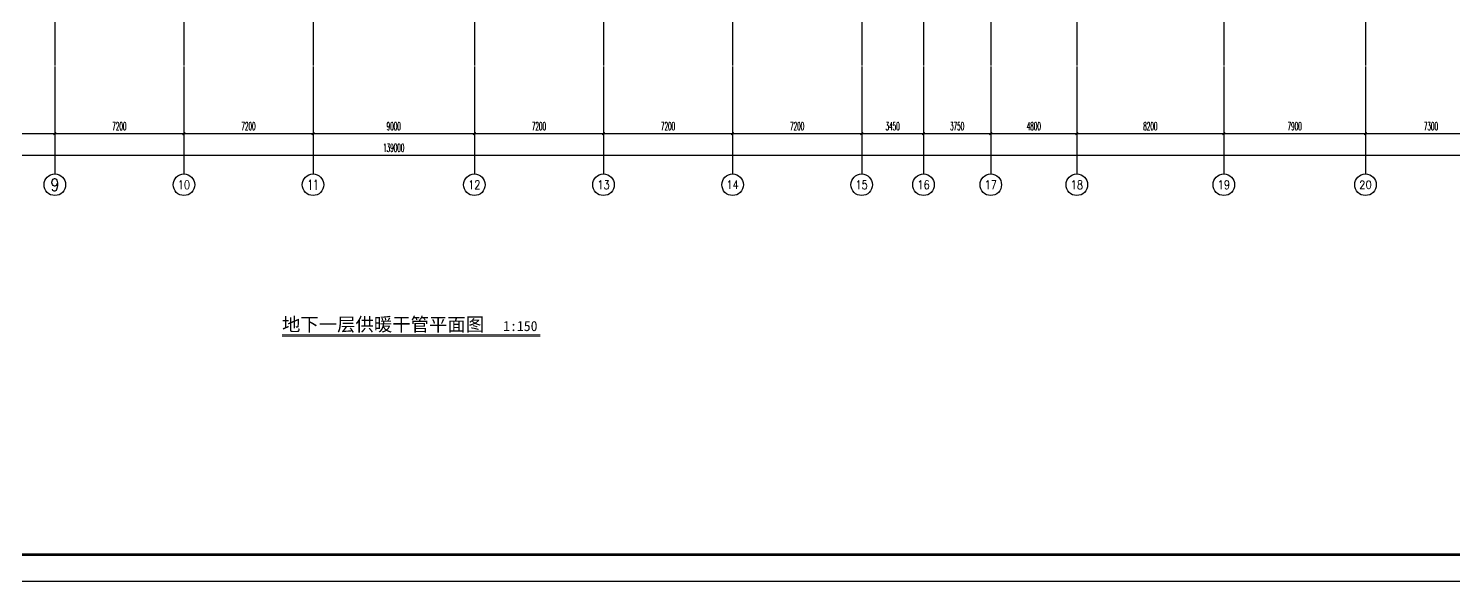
# Model space of a CAD drawing. Extents: x -888467 to -675969, y -675351 to -419232.
# Drawn here: x -818960 to -739482, y -675351 to -644524 of the extents above; entities that cross this region are included whole.
import ezdxf
from ezdxf.enums import TextEntityAlignment as Align

# ---------------------------------------------------------------- set-up
doc = ezdxf.new("R2010")
doc.units = 0
doc.header["$LTSCALE"] = 1000
doc.layers.get('0').update_dxf_attribs({"linetype": 'CONTINUOUS'})
doc.layers.get('Defpoints').update_dxf_attribs({"linetype": 'CONTINUOUS'})
for name, color, linetype in [('3-建筑', 7, 'CONTINUOUS'), ('AXIS_TEXT', 7, 'CONTINUOUS'), ('BTTK', 7, 'CONTINUOUS'), ('DIM_SYMB', 3, 'CONTINUOUS'), ('DOTE', 252, 'CONTINUOUS'), ('PUB_TITLE', 7, 'CONTINUOUS'), ('改过图层标记', 3, 'CONTINUOUS')]:
    doc.layers.add(name, color=color, linetype=linetype)
doc.styles.add('_TCH_AXIS', font='COMPLEX', dxfattribs={"bigfont": 'GBCBIG'})
doc.styles.add('_TCH_DIM_T3', font='simplex.shx', dxfattribs={"width": 0.423529, "bigfont": 'gbcbig.shx'})
doc.styles.add('COMPLEX', font='COMPLEX')
doc.styles.add('HZ(TK)', font='geniso.shx', dxfattribs={"width": 0.9, "bigfont": 'hztxt.shx'})
doc.styles.add('黑体', font='', dxfattribs={"width": 0.8})
doc.styles.get('黑体').set_extended_font_data('SimHei')
doc.dimstyles.new('_TCH_ARCH&&150', dxfattribs={"dimtxt": 446.25, "dimasz": 150, "dimexe": 375, "dimexo": 450, "dimgap": 189.375, "dimtad": 1, "dimdec": 0, "dimzin": 0, "dimdsep": 46, "dimtxsty": '_TCH_DIM_T3', "dimblk": 'ARCHTICK', "dimcen": 0.09, "dimclrt": 7, "dimazin": 2, "dimtfac": 1, "dimtdec": 0, "dimtix": 1, "dimtmove": 2, "dimatfit": 3, "dimfxl": 1, "dimtolj": 1, "dimtzin": 0, "dimarcsym": 0})

# ---------------------------------------------------------------- blocks, each defined once
blk = doc.blocks.new('vhtemplate_2019年新竖式图框_A1_1_2', base_point=(-420.5, 0))
at = {"layer": 'PUB_TITLE', "color": 7}
blk.add_lwpolyline([(-420.5, 594), (841, 594), (841, 0), (-420.5, 0)], close=True, dxfattribs=at)
at = {"layer": 'PUB_TITLE', "const_width": 1}
blk.add_lwpolyline([(-395.5, 10), (831, 10), (831, 584), (-395.5, 584)], close=True, dxfattribs=at)
at = {"layer": 'BTTK', "color": 4, "style": 'HZ(TK)', "width": 0.9}
for tag, p in [('合作单位', (796, 511.5)), ('建设单位', (796, 209.5)), ('工程名称', (796, 176.5)), ('子项名称', (806, 160)), ('图纸名称', (796, 141))]:
    blk.add_attdef(tag, text='', height=3.5, dxfattribs=at).set_placement(p, align=Align.MIDDLE_CENTER)
for tag, p in [('注册证书号', (808.5, 279)), ('注册印章号', (808.5, 271)), ('设计号', (806, 193)), ('图别', (789.75, 34)), ('图号', (822.25, 34)), ('版本号', (789.75, 26)), ('日期', (822.25, 26))]:
    blk.add_attdef(tag, text='', height=3.5, dxfattribs=at).set_placement(p, align=Align.MIDDLE)
blk = doc.blocks.new('_ArchTick')
at = {"color": 0, "linetype": 'ByBlock', "const_width": 0.4}
blk.add_lwpolyline([(-0.5, -0.5), (0.5, 0.5)], dxfattribs=at)
blk = doc.blocks.new('*D148')
at = {"layer": '3-建筑', "color": 0, "lineweight": -2, "transparency": 16777216}
for p, q in [((-824690, -647085), (-824690, -650760)), ((-817490, -647085), (-817490, -650760)), ((-824690, -650385), (-817490, -650385))]:
    blk.add_line(p, q, dxfattribs=at)
at = {"layer": 'Defpoints', "color": 0, "transparency": 16777216}
for p in [(-824690, -646635), (-817490, -646635), (-817490, -650385)]:
    blk.add_point(p, dxfattribs=at)
at = {"layer": '3-建筑', "color": 0, "lineweight": -2, "transparency": 16777216, "xscale": 150, "yscale": 150, "zscale": 150, "rotation": 180}
blk.add_blockref('_ArchTick', (-824690, -650385), dxfattribs=at)
at = {"layer": '3-建筑', "color": 0, "lineweight": -2, "transparency": 16777216, "xscale": 150, "yscale": 150, "zscale": 150}
blk.add_blockref('_ArchTick', (-817490, -650385), dxfattribs=at)
at = {"layer": '3-建筑', "color": 7, "transparency": 16777216, "insert": (-821090, -649972), "char_height": 446.2, "attachment_point": 5, "style": '_TCH_DIM_T3'}
blk.add_mtext('\\A1;7200', dxfattribs=at)
blk = doc.blocks.new('*D149')
at = {"layer": '3-建筑', "color": 0, "lineweight": -2, "transparency": 16777216}
for p, q in [((-817490, -647085), (-817490, -650760)), ((-810290, -647085), (-810290, -650760)), ((-817490, -650385), (-810290, -650385))]:
    blk.add_line(p, q, dxfattribs=at)
at = {"layer": 'Defpoints', "color": 0, "transparency": 16777216}
for p in [(-817490, -646635), (-810290, -646635), (-810290, -650385)]:
    blk.add_point(p, dxfattribs=at)
at = {"layer": '3-建筑', "color": 0, "lineweight": -2, "transparency": 16777216, "xscale": 150, "yscale": 150, "zscale": 150, "rotation": 180}
blk.add_blockref('_ArchTick', (-817490, -650385), dxfattribs=at)
at = {"layer": '3-建筑', "color": 0, "lineweight": -2, "transparency": 16777216, "xscale": 150, "yscale": 150, "zscale": 150}
blk.add_blockref('_ArchTick', (-810290, -650385), dxfattribs=at)
at = {"layer": '3-建筑', "color": 7, "transparency": 16777216, "insert": (-813890, -649972), "char_height": 446.2, "attachment_point": 5, "style": '_TCH_DIM_T3'}
blk.add_mtext('\\A1;7200', dxfattribs=at)
blk = doc.blocks.new('*D150')
at = {"layer": '3-建筑', "color": 0, "lineweight": -2, "transparency": 16777216}
for p, q in [((-810290, -647085), (-810290, -650760)), ((-803090, -647085), (-803090, -650760)), ((-810290, -650385), (-803090, -650385))]:
    blk.add_line(p, q, dxfattribs=at)
at = {"layer": 'Defpoints', "color": 0, "transparency": 16777216}
for p in [(-810290, -646635), (-803090, -646635), (-803090, -650385)]:
    blk.add_point(p, dxfattribs=at)
at = {"layer": '3-建筑', "color": 0, "lineweight": -2, "transparency": 16777216, "xscale": 150, "yscale": 150, "zscale": 150, "rotation": 180}
blk.add_blockref('_ArchTick', (-810290, -650385), dxfattribs=at)
at = {"layer": '3-建筑', "color": 0, "lineweight": -2, "transparency": 16777216, "xscale": 150, "yscale": 150, "zscale": 150}
blk.add_blockref('_ArchTick', (-803090, -650385), dxfattribs=at)
at = {"layer": '3-建筑', "color": 7, "transparency": 16777216, "insert": (-806690, -649972), "char_height": 446.2, "attachment_point": 5, "style": '_TCH_DIM_T3'}
blk.add_mtext('\\A1;7200', dxfattribs=at)
blk = doc.blocks.new('*D151')
at = {"layer": '3-建筑', "color": 0, "lineweight": -2, "transparency": 16777216}
for p, q in [((-803090, -647085), (-803090, -650760)), ((-794090, -647085), (-794090, -650760)), ((-803090, -650385), (-794090, -650385))]:
    blk.add_line(p, q, dxfattribs=at)
at = {"layer": 'Defpoints', "color": 0, "transparency": 16777216}
for p in [(-803090, -646635), (-794090, -646635), (-794090, -650385)]:
    blk.add_point(p, dxfattribs=at)
at = {"layer": '3-建筑', "color": 0, "lineweight": -2, "transparency": 16777216, "xscale": 150, "yscale": 150, "zscale": 150, "rotation": 180}
blk.add_blockref('_ArchTick', (-803090, -650385), dxfattribs=at)
at = {"layer": '3-建筑', "color": 0, "lineweight": -2, "transparency": 16777216, "xscale": 150, "yscale": 150, "zscale": 150}
blk.add_blockref('_ArchTick', (-794090, -650385), dxfattribs=at)
at = {"layer": '3-建筑', "color": 7, "transparency": 16777216, "insert": (-798590, -649972), "char_height": 446.2, "attachment_point": 5, "style": '_TCH_DIM_T3'}
blk.add_mtext('\\A1;9000', dxfattribs=at)
blk = doc.blocks.new('*D152')
at = {"layer": '3-建筑', "color": 0, "lineweight": -2, "transparency": 16777216}
for p, q in [((-794090, -647085), (-794090, -650760)), ((-786890, -647085), (-786890, -650760)), ((-794090, -650385), (-786890, -650385))]:
    blk.add_line(p, q, dxfattribs=at)
at = {"layer": 'Defpoints', "color": 0, "transparency": 16777216}
for p in [(-794090, -646635), (-786890, -646635), (-786890, -650385)]:
    blk.add_point(p, dxfattribs=at)
at = {"layer": '3-建筑', "color": 0, "lineweight": -2, "transparency": 16777216, "xscale": 150, "yscale": 150, "zscale": 150, "rotation": 180}
blk.add_blockref('_ArchTick', (-794090, -650385), dxfattribs=at)
at = {"layer": '3-建筑', "color": 0, "lineweight": -2, "transparency": 16777216, "xscale": 150, "yscale": 150, "zscale": 150}
blk.add_blockref('_ArchTick', (-786890, -650385), dxfattribs=at)
at = {"layer": '3-建筑', "color": 7, "transparency": 16777216, "insert": (-790490, -649972), "char_height": 446.2, "attachment_point": 5, "style": '_TCH_DIM_T3'}
blk.add_mtext('\\A1;7200', dxfattribs=at)
blk = doc.blocks.new('*D153')
at = {"layer": '3-建筑', "color": 0, "lineweight": -2, "transparency": 16777216}
for p, q in [((-786890, -647085), (-786890, -650760)), ((-779690, -647085), (-779690, -650760)), ((-786890, -650385), (-779690, -650385))]:
    blk.add_line(p, q, dxfattribs=at)
at = {"layer": 'Defpoints', "color": 0, "transparency": 16777216}
for p in [(-786890, -646635), (-779690, -646635), (-779690, -650385)]:
    blk.add_point(p, dxfattribs=at)
at = {"layer": '3-建筑', "color": 0, "lineweight": -2, "transparency": 16777216, "xscale": 150, "yscale": 150, "zscale": 150, "rotation": 180}
blk.add_blockref('_ArchTick', (-786890, -650385), dxfattribs=at)
at = {"layer": '3-建筑', "color": 0, "lineweight": -2, "transparency": 16777216, "xscale": 150, "yscale": 150, "zscale": 150}
blk.add_blockref('_ArchTick', (-779690, -650385), dxfattribs=at)
at = {"layer": '3-建筑', "color": 7, "transparency": 16777216, "insert": (-783290, -649972), "char_height": 446.2, "attachment_point": 5, "style": '_TCH_DIM_T3'}
blk.add_mtext('\\A1;7200', dxfattribs=at)
blk = doc.blocks.new('*D154')
at = {"layer": '3-建筑', "color": 0, "lineweight": -2, "transparency": 16777216}
for p, q in [((-779690, -647085), (-779690, -650760)), ((-772490, -647085), (-772490, -650760)), ((-779690, -650385), (-772490, -650385))]:
    blk.add_line(p, q, dxfattribs=at)
at = {"layer": 'Defpoints', "color": 0, "transparency": 16777216}
for p in [(-779690, -646635), (-772490, -646635), (-772490, -650385)]:
    blk.add_point(p, dxfattribs=at)
at = {"layer": '3-建筑', "color": 0, "lineweight": -2, "transparency": 16777216, "xscale": 150, "yscale": 150, "zscale": 150, "rotation": 180}
blk.add_blockref('_ArchTick', (-779690, -650385), dxfattribs=at)
at = {"layer": '3-建筑', "color": 0, "lineweight": -2, "transparency": 16777216, "xscale": 150, "yscale": 150, "zscale": 150}
blk.add_blockref('_ArchTick', (-772490, -650385), dxfattribs=at)
at = {"layer": '3-建筑', "color": 7, "transparency": 16777216, "insert": (-776090, -649972), "char_height": 446.2, "attachment_point": 5, "style": '_TCH_DIM_T3'}
blk.add_mtext('\\A1;7200', dxfattribs=at)
blk = doc.blocks.new('*D155')
at = {"layer": '3-建筑', "color": 0, "lineweight": -2, "transparency": 16777216}
for p, q in [((-772490, -647085), (-772490, -650760)), ((-769040, -647085), (-769040, -650760)), ((-772490, -650385), (-769040, -650385))]:
    blk.add_line(p, q, dxfattribs=at)
at = {"layer": 'Defpoints', "color": 0, "transparency": 16777216}
for p in [(-772490, -646635), (-769040, -646635), (-769040, -650385)]:
    blk.add_point(p, dxfattribs=at)
at = {"layer": '3-建筑', "color": 0, "lineweight": -2, "transparency": 16777216, "xscale": 150, "yscale": 150, "zscale": 150, "rotation": 180}
blk.add_blockref('_ArchTick', (-772490, -650385), dxfattribs=at)
at = {"layer": '3-建筑', "color": 0, "lineweight": -2, "transparency": 16777216, "xscale": 150, "yscale": 150, "zscale": 150}
blk.add_blockref('_ArchTick', (-769040, -650385), dxfattribs=at)
at = {"layer": '3-建筑', "color": 7, "transparency": 16777216, "insert": (-770765, -649972), "char_height": 446.2, "attachment_point": 5, "style": '_TCH_DIM_T3'}
blk.add_mtext('\\A1;3450', dxfattribs=at)
blk = doc.blocks.new('*D156')
at = {"layer": '3-建筑', "color": 0, "lineweight": -2, "transparency": 16777216}
for p, q in [((-769040, -647085), (-769040, -650760)), ((-765290, -647085), (-765290, -650760)), ((-769040, -650385), (-765290, -650385))]:
    blk.add_line(p, q, dxfattribs=at)
at = {"layer": 'Defpoints', "color": 0, "transparency": 16777216}
for p in [(-769040, -646635), (-765290, -646635), (-765290, -650385)]:
    blk.add_point(p, dxfattribs=at)
at = {"layer": '3-建筑', "color": 0, "lineweight": -2, "transparency": 16777216, "xscale": 150, "yscale": 150, "zscale": 150, "rotation": 180}
blk.add_blockref('_ArchTick', (-769040, -650385), dxfattribs=at)
at = {"layer": '3-建筑', "color": 0, "lineweight": -2, "transparency": 16777216, "xscale": 150, "yscale": 150, "zscale": 150}
blk.add_blockref('_ArchTick', (-765290, -650385), dxfattribs=at)
at = {"layer": '3-建筑', "color": 7, "transparency": 16777216, "insert": (-767165, -649972), "char_height": 446.2, "attachment_point": 5, "style": '_TCH_DIM_T3'}
blk.add_mtext('\\A1;3750', dxfattribs=at)
blk = doc.blocks.new('*D157')
at = {"layer": '3-建筑', "color": 0, "lineweight": -2, "transparency": 16777216}
for p, q in [((-765290, -647085), (-765290, -650760)), ((-760490, -647085), (-760490, -650760)), ((-765290, -650385), (-760490, -650385))]:
    blk.add_line(p, q, dxfattribs=at)
at = {"layer": 'Defpoints', "color": 0, "transparency": 16777216}
for p in [(-765290, -646635), (-760490, -646635), (-760490, -650385)]:
    blk.add_point(p, dxfattribs=at)
at = {"layer": '3-建筑', "color": 0, "lineweight": -2, "transparency": 16777216, "xscale": 150, "yscale": 150, "zscale": 150, "rotation": 180}
blk.add_blockref('_ArchTick', (-765290, -650385), dxfattribs=at)
at = {"layer": '3-建筑', "color": 0, "lineweight": -2, "transparency": 16777216, "xscale": 150, "yscale": 150, "zscale": 150}
blk.add_blockref('_ArchTick', (-760490, -650385), dxfattribs=at)
at = {"layer": '3-建筑', "color": 7, "transparency": 16777216, "insert": (-762890, -649972), "char_height": 446.2, "attachment_point": 5, "style": '_TCH_DIM_T3'}
blk.add_mtext('\\A1;4800', dxfattribs=at)
blk = doc.blocks.new('*D158')
at = {"layer": '3-建筑', "color": 0, "lineweight": -2, "transparency": 16777216}
for p, q in [((-760490, -647085), (-760490, -650760)), ((-752290, -647085), (-752290, -650760)), ((-760490, -650385), (-752290, -650385))]:
    blk.add_line(p, q, dxfattribs=at)
at = {"layer": 'Defpoints', "color": 0, "transparency": 16777216}
for p in [(-760490, -646635), (-752290, -646635), (-752290, -650385)]:
    blk.add_point(p, dxfattribs=at)
at = {"layer": '3-建筑', "color": 0, "lineweight": -2, "transparency": 16777216, "xscale": 150, "yscale": 150, "zscale": 150, "rotation": 180}
blk.add_blockref('_ArchTick', (-760490, -650385), dxfattribs=at)
at = {"layer": '3-建筑', "color": 0, "lineweight": -2, "transparency": 16777216, "xscale": 150, "yscale": 150, "zscale": 150}
blk.add_blockref('_ArchTick', (-752290, -650385), dxfattribs=at)
at = {"layer": '3-建筑', "color": 7, "transparency": 16777216, "insert": (-756390, -649972), "char_height": 446.2, "attachment_point": 5, "style": '_TCH_DIM_T3'}
blk.add_mtext('\\A1;8200', dxfattribs=at)
blk = doc.blocks.new('*D159')
at = {"layer": '3-建筑', "color": 0, "lineweight": -2, "transparency": 16777216}
for p, q in [((-752290, -647085), (-752290, -650760)), ((-744390, -647085), (-744390, -650760)), ((-752290, -650385), (-744390, -650385))]:
    blk.add_line(p, q, dxfattribs=at)
at = {"layer": 'Defpoints', "color": 0, "transparency": 16777216}
for p in [(-752290, -646635), (-744390, -646635), (-744390, -650385)]:
    blk.add_point(p, dxfattribs=at)
at = {"layer": '3-建筑', "color": 0, "lineweight": -2, "transparency": 16777216, "xscale": 150, "yscale": 150, "zscale": 150, "rotation": 180}
blk.add_blockref('_ArchTick', (-752290, -650385), dxfattribs=at)
at = {"layer": '3-建筑', "color": 0, "lineweight": -2, "transparency": 16777216, "xscale": 150, "yscale": 150, "zscale": 150}
blk.add_blockref('_ArchTick', (-744390, -650385), dxfattribs=at)
at = {"layer": '3-建筑', "color": 7, "transparency": 16777216, "insert": (-748340, -649972), "char_height": 446.2, "attachment_point": 5, "style": '_TCH_DIM_T3'}
blk.add_mtext('\\A1;7900', dxfattribs=at)
blk = doc.blocks.new('*D160')
at = {"layer": '3-建筑', "color": 0, "lineweight": -2, "transparency": 16777216}
for p, q in [((-744390, -647085), (-744390, -650760)), ((-737090, -647085), (-737090, -650760)), ((-744390, -650385), (-737090, -650385))]:
    blk.add_line(p, q, dxfattribs=at)
at = {"layer": 'Defpoints', "color": 0, "transparency": 16777216}
for p in [(-744390, -646635), (-737090, -646635), (-737090, -650385)]:
    blk.add_point(p, dxfattribs=at)
at = {"layer": '3-建筑', "color": 0, "lineweight": -2, "transparency": 16777216, "xscale": 150, "yscale": 150, "zscale": 150, "rotation": 180}
blk.add_blockref('_ArchTick', (-744390, -650385), dxfattribs=at)
at = {"layer": '3-建筑', "color": 0, "lineweight": -2, "transparency": 16777216, "xscale": 150, "yscale": 150, "zscale": 150}
blk.add_blockref('_ArchTick', (-737090, -650385), dxfattribs=at)
at = {"layer": '3-建筑', "color": 7, "transparency": 16777216, "insert": (-740740, -649972), "char_height": 446.2, "attachment_point": 5, "style": '_TCH_DIM_T3'}
blk.add_mtext('\\A1;7300', dxfattribs=at)
blk = doc.blocks.new('_AXISO')
blk.add_circle((0, 0), 0.5)
at = {"layer": 'AXIS_TEXT', "style": 'COMPLEX', "width": 1.041667}
blk.add_attdef('A', text='', height=0.56, dxfattribs=at).set_placement((-0.25, -0.28), (0.25, -0.28), align=Align.FIT)
blk = doc.blocks.new('*D162')
at = {"layer": '3-建筑', "color": 0, "lineweight": -2, "transparency": 16777216}
for p, q in [((-868090, -647085), (-868090, -651960)), ((-729090, -647085), (-729090, -651960)), ((-868090, -651585), (-729090, -651585))]:
    blk.add_line(p, q, dxfattribs=at)
at = {"layer": 'Defpoints', "color": 0, "transparency": 16777216}
for p in [(-868090, -646635), (-729090, -646635), (-729090, -651585)]:
    blk.add_point(p, dxfattribs=at)
at = {"layer": '3-建筑', "color": 0, "lineweight": -2, "transparency": 16777216, "xscale": 150, "yscale": 150, "zscale": 150, "rotation": 180}
blk.add_blockref('_ArchTick', (-868090, -651585), dxfattribs=at)
at = {"layer": '3-建筑', "color": 0, "lineweight": -2, "transparency": 16777216, "xscale": 150, "yscale": 150, "zscale": 150}
blk.add_blockref('_ArchTick', (-729090, -651585), dxfattribs=at)
at = {"layer": '3-建筑', "color": 7, "transparency": 16777216, "insert": (-798590, -651172), "char_height": 446.2, "attachment_point": 5, "style": '_TCH_DIM_T3'}
blk.add_mtext('\\A1;139000', dxfattribs=at)

msp = doc.modelspace()

# ---------------------------------------------------------------- linework, layer by layer
at = {"layer": '3-建筑'}
for p, q in [((-817490.4, -646634.5), (-817490.4, -652634.5)), ((-810290.4, -646634.5), (-810290.4, -652634.5)), ((-803090.4, -646634.5), (-803090.4, -652634.5)), ((-794090.4, -646634.5), (-794090.4, -652634.5)), ((-786890.4, -646634.5), (-786890.4, -652634.5)), ((-779690.4, -646634.5), (-779690.4, -652634.5)), ((-772490.4, -646634.5), (-772490.4, -652634.5)), ((-769040.4, -646634.5), (-769040.4, -652634.5)), ((-765290.4, -646634.5), (-765290.4, -652634.5)), ((-760490.4, -646634.5), (-760490.4, -652634.5)), ((-752290.4, -646634.5), (-752290.4, -652634.5)), ((-744390.4, -646634.5), (-744390.4, -652634.5))]:
    msp.add_line(p, q, dxfattribs=at)
at = {"layer": 'DIM_SYMB', "color": 4, "const_width": 35}
msp.add_lwpolyline([(-804819.3, -661580.1), (-790420.6, -661580.1)], dxfattribs=at)
at = {"layer": 'DIM_SYMB', "color": 4}
msp.add_lwpolyline([(-804819.3, -661650.1), (-790420.6, -661650.1)], dxfattribs=at)
at = {"layer": 'DOTE', "color": 251}
for p, q in [((-817490.4, -598065.9), (-817490.4, -646591)), ((-810290.4, -598065.9), (-810290.4, -646591)), ((-803090.4, -598065.9), (-803090.4, -646591)), ((-794090.4, -598065.9), (-794090.4, -646591)), ((-786890.4, -598065.9), (-786890.4, -646591)), ((-779690.4, -598065.9), (-779690.4, -646591)), ((-772490.4, -598065.9), (-772490.4, -646591)), ((-769040.4, -598065.9), (-769040.4, -646591)), ((-765290.4, -598065.9), (-765290.4, -646591)), ((-760490.4, -598065.9), (-760490.4, -646591)), ((-752290.4, -598065.9), (-752290.4, -646591)), ((-744390.4, -598065.9), (-744390.4, -646591))]:
    msp.add_line(p, q, dxfattribs=at)

# ---------------------------------------------------------------- block references
at = {"layer": '3-建筑'}
ref = msp.add_blockref('_AXISO', (-817490.4, -653234.5), dxfattribs=dict(at, xscale=1200, yscale=1200, zscale=1200))
ref.add_attrib('A', '9', dxfattribs={"layer": 'AXIS_TEXT', "height": 698.9, "style": '_TCH_AXIS'}).set_placement((-817723.4, -653584), (-817257.4, -653584), align=Align.FIT)
ref = msp.add_blockref('_AXISO', (-810290.4, -653234.5), dxfattribs=dict(at, xscale=1200, yscale=1200, zscale=1200))
ref.add_attrib('A', '10', dxfattribs={"layer": 'AXIS_TEXT', "height": 492.67, "style": '_TCH_AXIS'}).set_placement((-810630.6, -653480.8), (-809950.2, -653480.8), align=Align.FIT)
ref = msp.add_blockref('_AXISO', (-803090.4, -653234.5), dxfattribs=dict(at, xscale=1200, yscale=1200, zscale=1200))
ref.add_attrib('A', '11', dxfattribs={"layer": 'AXIS_TEXT', "height": 553.14, "style": '_TCH_AXIS'}).set_placement((-803406.5, -653511.1), (-802774.3, -653511.1), align=Align.FIT)
ref = msp.add_blockref('_AXISO', (-794090.4, -653234.5), dxfattribs=dict(at, xscale=1200, yscale=1200, zscale=1200))
ref.add_attrib('A', '12', dxfattribs={"layer": 'AXIS_TEXT', "height": 492.67, "style": '_TCH_AXIS'}).set_placement((-794430.6, -653480.8), (-793750.2, -653480.8), align=Align.FIT)
ref = msp.add_blockref('_AXISO', (-786890.4, -653234.5), dxfattribs=dict(at, xscale=1200, yscale=1200, zscale=1200))
ref.add_attrib('A', '13', dxfattribs={"layer": 'AXIS_TEXT', "height": 492.67, "style": '_TCH_AXIS'}).set_placement((-787230.6, -653480.8), (-786550.2, -653480.8), align=Align.FIT)
ref = msp.add_blockref('_AXISO', (-779690.4, -653234.5), dxfattribs=dict(at, xscale=1200, yscale=1200, zscale=1200))
ref.add_attrib('A', '14', dxfattribs={"layer": 'AXIS_TEXT', "height": 471.11, "style": '_TCH_AXIS'}).set_placement((-780038.1, -653470.1), (-779342.7, -653470.1), align=Align.FIT)
ref = msp.add_blockref('_AXISO', (-772490.4, -653234.5), dxfattribs=dict(at, xscale=1200, yscale=1200, zscale=1200))
ref.add_attrib('A', '15', dxfattribs={"layer": 'AXIS_TEXT', "height": 492.67, "style": '_TCH_AXIS'}).set_placement((-772830.6, -653480.8), (-772150.2, -653480.8), align=Align.FIT)
ref = msp.add_blockref('_AXISO', (-769040.4, -653234.5), dxfattribs=dict(at, xscale=1200, yscale=1200, zscale=1200))
ref.add_attrib('A', '16', dxfattribs={"layer": 'AXIS_TEXT', "height": 492.67, "style": '_TCH_AXIS'}).set_placement((-769380.6, -653480.8), (-768700.2, -653480.8), align=Align.FIT)
ref = msp.add_blockref('_AXISO', (-765290.4, -653234.5), dxfattribs=dict(at, xscale=1200, yscale=1200, zscale=1200))
ref.add_attrib('A', '17', dxfattribs={"layer": 'AXIS_TEXT', "height": 492.67, "style": '_TCH_AXIS'}).set_placement((-765630.6, -653480.8), (-764950.2, -653480.8), align=Align.FIT)
ref = msp.add_blockref('_AXISO', (-760490.4, -653234.5), dxfattribs=dict(at, xscale=1200, yscale=1200, zscale=1200))
ref.add_attrib('A', '18', dxfattribs={"layer": 'AXIS_TEXT', "height": 492.67, "style": '_TCH_AXIS'}).set_placement((-760830.6, -653480.8), (-760150.2, -653480.8), align=Align.FIT)
ref = msp.add_blockref('_AXISO', (-752290.4, -653234.5), dxfattribs=dict(at, xscale=1200, yscale=1200, zscale=1200))
ref.add_attrib('A', '19', dxfattribs={"layer": 'AXIS_TEXT', "height": 492.67, "style": '_TCH_AXIS'}).set_placement((-752630.6, -653480.8), (-751950.2, -653480.8), align=Align.FIT)
ref = msp.add_blockref('_AXISO', (-744390.4, -653234.5), dxfattribs=dict(at, xscale=1200, yscale=1200, zscale=1200))
ref.add_attrib('A', '20', dxfattribs={"layer": 'AXIS_TEXT', "height": 441.41, "style": '_TCH_AXIS'}).set_placement((-744747.7, -653455.2), (-744033.1, -653455.2), align=Align.FIT)
at = {"layer": '改过图层标记', "xscale": 150, "yscale": 150, "zscale": 150}
msp.add_blockref('vhtemplate_2019年新竖式图框_A1_1_2', (-888467, -675351.2), dxfattribs=at)

# ---------------------------------------------------------------- texts
at = {"layer": 'DIM_SYMB', "color": 7, "style": '黑体'}
for s, height, p in [('地下一层供暖干管平面图', 751.055, (-804819.3, -661392)), ('1:150', 563.29, (-792485.2, -661392))]:
    msp.add_text(s, height=height, dxfattribs=at).set_placement(p)

# ---------------------------------------------------------------- dimensions: what is measured, and where the dimension line sits
at = {"layer": '3-建筑'}
for p1, p2, distance, picture, middle in [((-868090.4, -646634.5), (-729090.4, -646634.5), -4950, '*D162', (-798590.4, -651172)), ((-824690.4, -646634.5), (-817490.4, -646634.5), -3750, '*D148', (-821090.4, -649972)), ((-817490.4, -646634.5), (-810290.4, -646634.5), -3750, '*D149', (-813890.4, -649972)), ((-810290.4, -646634.5), (-803090.4, -646634.5), -3750, '*D150', (-806690.4, -649972)), ((-803090.4, -646634.5), (-794090.4, -646634.5), -3750, '*D151', (-798590.4, -649972)), ((-794090.4, -646634.5), (-786890.4, -646634.5), -3750, '*D152', (-790490.4, -649972)), ((-786890.4, -646634.5), (-779690.4, -646634.5), -3750, '*D153', (-783290.4, -649972)), ((-779690.4, -646634.5), (-772490.4, -646634.5), -3750, '*D154', (-776090.4, -649972)), ((-772490.4, -646634.5), (-769040.4, -646634.5), -3750, '*D155', (-770765.4, -649972)), ((-769040.4, -646634.5), (-765290.4, -646634.5), -3750, '*D156', (-767165.4, -649972)), ((-765290.4, -646634.5), (-760490.4, -646634.5), -3750, '*D157', (-762890.4, -649972)), ((-760490.4, -646634.5), (-752290.4, -646634.5), -3750, '*D158', (-756390.4, -649972)), ((-752290.4, -646634.5), (-744390.4, -646634.5), -3750, '*D159', (-748340.4, -649972)), ((-744390.4, -646634.5), (-737090.4, -646634.5), -3750, '*D160', (-740740.4, -649972))]:
    dim = msp.add_aligned_dim(p1=p1, p2=p2, distance=distance, dimstyle='_TCH_ARCH&&150', dxfattribs=at)
    dim.commit()
    dim.dimension.update_dxf_attribs({"geometry": picture, "text_midpoint": middle})

doc.saveas('drawing.dxf')
